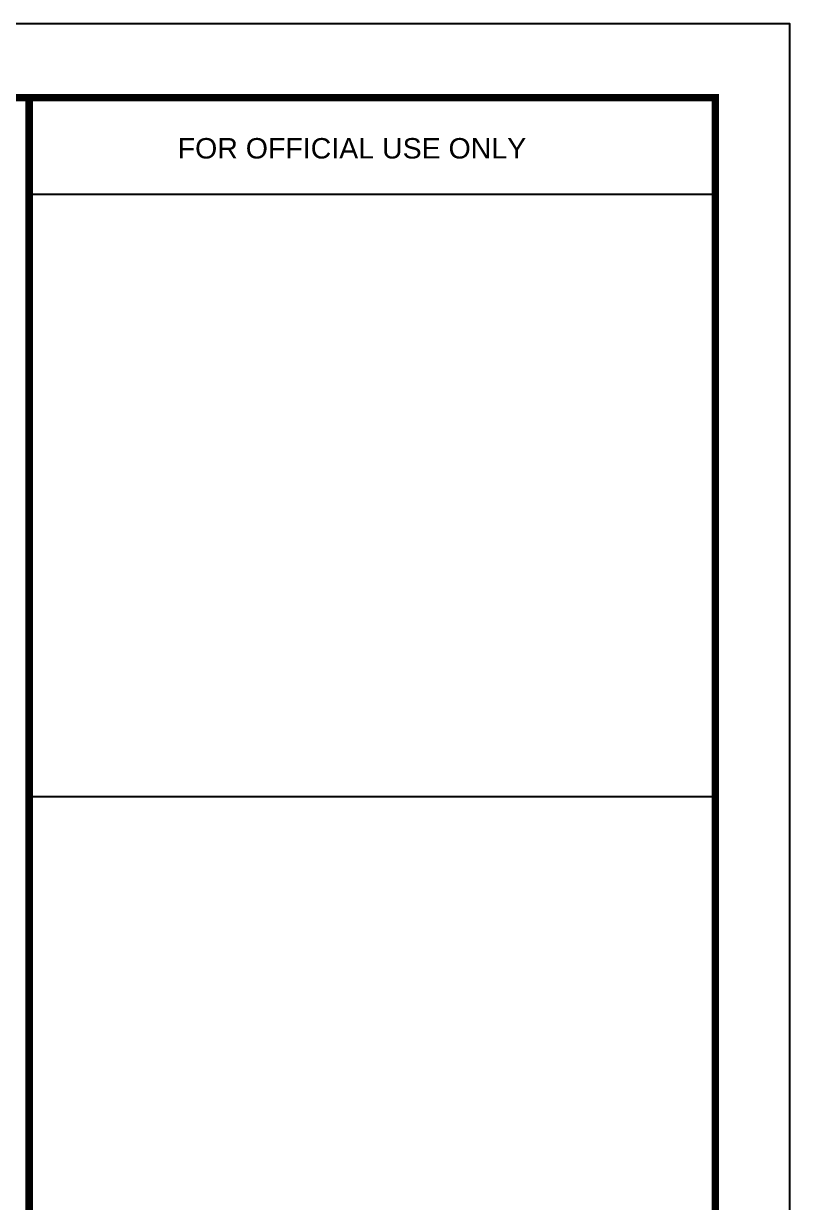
# Model space of a CAD drawing. Header units: inches. Extents: x 135 to 12999, y 9074 to 13214.
# Drawn here: x 12503 to 12999, y 10555 to 11319 of the extents above; entities that cross this region are included whole.
import ezdxf

# ---------------------------------------------------------------- set-up
doc = ezdxf.new("R2010")
doc.units = ezdxf.units.IN
doc.header["$MEASUREMENT"] = 0
doc.styles.add('titles', font='arial.ttf')

msp = doc.modelspace()

# ---------------------------------------------------------------- linework, layer by layer
for p, q in [((12506.18, 11208.4), (12950.83, 11208.4)), ((12506.18, 10818.08), (12950.83, 10818.08))]:
    msp.add_line(p, q)
msp.add_lwpolyline([(9824.03, 9073.79), (9824.03, 11318.83), (12998.83, 11318.83), (12998.83, 9073.79)], close=True)
at = {"const_width": 4.8}
msp.add_lwpolyline([(12950.83, 9121.79), (12950.83, 11270.83), (9968.03, 11270.83), (9968.03, 9121.79)], close=True, dxfattribs=at)
msp.add_lwpolyline([(12506.18, 9121.79), (12506.18, 11270.83)], dxfattribs=at)

# ---------------------------------------------------------------- texts
at = {"insert": (12602.4, 11244.64), "char_height": 13.2283, "attachment_point": 1, "style": 'titles'}
msp.add_mtext('FOR OFFICIAL USE ONLY', dxfattribs=at)

doc.saveas('drawing.dxf')
